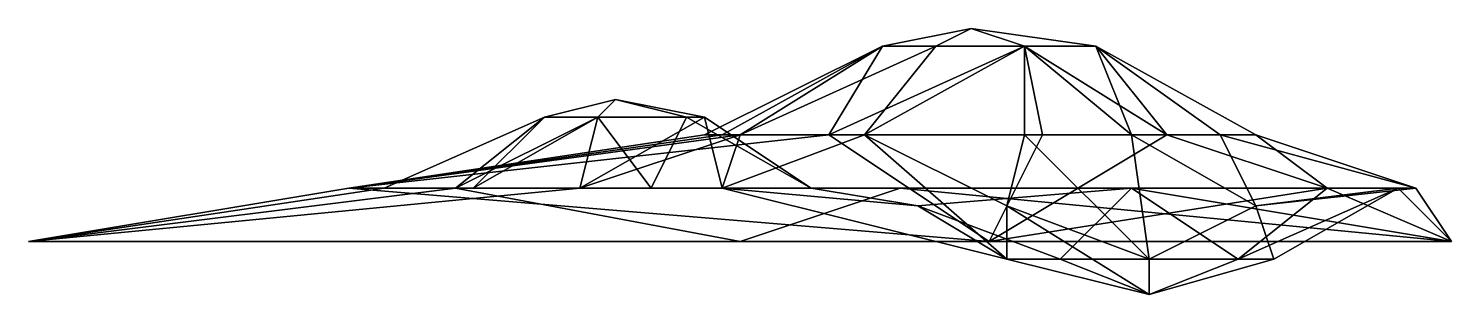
# Model space of a CAD drawing. Extents: x -40 to 40, y -5 to 10.
import ezdxf

# ---------------------------------------------------------------- set-up
doc = ezdxf.new("R2010")
doc.units = 0

msp = doc.modelspace()

# ---------------------------------------------------------------- linework, layer by layer
at = {"color": 1}
for points in [[(11, 9, 13), (8, 9, 18), (13, 10, 18)], [(8, 9, 18), (8, 9, 24), (13, 10, 18)], [(8, 9, 24), (16, 9, 26), (13, 10, 18)], [(16, 9, 13), (11, 9, 13), (13, 10, 18)], [(13, 10, 18), (20, 9, 19), (16, 9, 13)], [(16, 9, 26), (20, 9, 19), (13, 10, 18)], [(-2, 4, 18), (-1, 4, 26), (8, 9, 18)], [(0, 4, 10), (-2, 4, 18), (8, 9, 18)], [(-1, 4, 26), (5, 4, 33), (8, 9, 24)], [(8, 9, 24), (8, 9, 18), (-1, 4, 26)], [(8, 9, 18), (11, 9, 13), (0, 4, 10)], [(7, 4, 6), (0, 4, 10), (11, 9, 13)], [(5, 4, 33), (17, 4, 33), (16, 9, 26)], [(16, 9, 26), (8, 9, 24), (5, 4, 33)], [(11, 9, 13), (16, 9, 13), (7, 4, 6)], [(16, 4, 4), (7, 4, 6), (16, 9, 13)], [(22, 4, 9), (16, 4, 4), (16, 9, 13)], [(22, 4, 9), (16, 9, 13), (20, 9, 19)], [(17, 4, 33), (24, 4, 30), (16, 9, 26)], [(20, 9, 19), (16, 9, 26), (24, 4, 30)], [(20, 9, 19), (27, 4, 14), (22, 4, 9)], [(29, 4, 23), (27, 4, 14), (20, 9, 19)], [(24, 4, 30), (29, 4, 23), (20, 9, 19)], [(-7, 6, -15), (-11, 5, -15), (-8, 5, -10)], [(-7, 6, -15), (-8, 5, -21), (-11, 5, -15)], [(-7, 6, -15), (-8, 5, -10), (-2, 5, -14)], [(-3, 5, -19), (-8, 5, -21), (-7, 6, -15)], [(-7, 6, -15), (-2, 5, -14), (-3, 5, -19)], [(-11, 5, -15), (-20, 1, -21), (-20, 1, -13)], [(-11, 5, -15), (-15, 1, -26), (-20, 1, -21)], [(-11, 5, -15), (-20, 1, -13), (-16, 1, -6)], [(-8, 5, -10), (-16, 1, -6), (-9, 1, -2)], [(-16, 1, -6), (-8, 5, -10), (-11, 5, -15)], [(-15, 1, -26), (-11, 5, -15), (-8, 5, -21)], [(-5, 1, -28), (-15, 1, -26), (-8, 5, -21)], [(-2, 5, -14), (-9, 1, -2), (-1, 1, -3)], [(-9, 1, -2), (-2, 5, -14), (-8, 5, -10)], [(-8, 5, -21), (-3, 5, -19), (-5, 1, -28)], [(-3, 5, -19), (4, 1, -21), (-5, 1, -28)], [(4, 1, -21), (-3, 5, -19), (-2, 5, -14)], [(-2, 5, -14), (-1, 1, -3), (4, 1, -11)], [(-2, 5, -14), (4, 1, -11), (4, 1, -21)], [(-22, 1, 25), (0, 4, 10), (-9, 1, -2)], [(-22, 1, 25), (-2, 4, 18), (0, 4, 10)], [(-22, 1, 25), (-1, 4, 26), (-2, 4, 18)], [(-22, 1, 25), (5, 4, 33), (-1, 4, 26)], [(5, 4, 33), (-22, 1, 25), (14, -2, 40)], [(0, 4, 10), (-1, 1, -3), (-9, 1, -2)], [(-1, 1, -3), (7, 4, 6), (15, -3, -6)], [(0, 4, 10), (7, 4, 6), (-1, 1, -3)], [(14, -2, 40), (17, 4, 33), (5, 4, 33)], [(15, 0), (7, 4, 6), (16, 4, 4)], [(15, 0), (15, -3, -6), (7, 4, 6)], [(14, -2, 40), (24, 4, 30), (17, 4, 33)], [(24, 4, 30), (14, -2, 40), (33, 1, 35)], [(16, 4, 4), (23, -3), (15, 0)], [(23, -3), (16, 4, 4), (22, 4, 9)], [(29, 0, 5), (23, -3), (22, 4, 9)], [(22, 4, 9), (27, 4, 14), (29, 0, 5)], [(33, 1, 35), (29, 4, 23), (24, 4, 30)], [(38, 1, 11), (27, 4, 14), (29, 4, 23)], [(38, 1, 11), (29, 0, 5), (27, 4, 14)], [(33, 1, 35), (38, 1, 11), (29, 4, 23)], [(-40.001587, -2, -40.003651), (-40, -2), (-16, 1, -33)], [(-40.001587, -2, 39.996956), (-22, 1, 25), (-40, -2)], [(-40.001587, -2, 39.996956), (14, -2, 40), (-22, 1, 25)], [(0.004746, -2, -40.004272), (-40.001587, -2, -40.003651), (-16, 1, -33)], [(-40, -2), (-20, 1, -13), (-20, 1, -21)], [(-20, 1, -21), (-16, 1, -33), (-40, -2)], [(-40, -2), (-16, 1, -6), (-20, 1, -13)], [(-40, -2), (-9, 1, -2), (-16, 1, -6)], [(-9, 1, -2), (-40, -2), (-22, 1, 25)], [(-16, 1, -33), (-20, 1, -21), (-15, 1, -26)], [(-5, 1, -28), (9, 1, -32), (-16, 1, -33)], [(-15, 1, -26), (-5, 1, -28), (-16, 1, -33)], [(0.004746, -2, -40.004272), (-16, 1, -33), (9, 1, -32)], [(9, 1, -32), (-5, 1, -28), (4, 1, -21)], [(-1, 1, -3), (15, -3, -6), (10, 0, -12)], [(10, 0, -12), (4, 1, -11), (-1, 1, -3)], [(9, 1, -32), (39.998394, -2, -40.003651), (0.004746, -2, -40.004272)], [(10, 0, -12), (22, 1, -28), (4, 1, -21)], [(10, 0, -12), (4, 1, -21), (4, 1, -11)], [(4, 1, -21), (22, 1, -28), (9, 1, -32)], [(39.998394, -2, -40.003651), (9, 1, -32), (22, 1, -28)], [(18, -3, -13), (22, 1, -28), (10, 0, -12)], [(39.998394, -2, 39.996956), (33, 1, 35), (14, -2, 40)], [(22, 1, -28), (18, -3, -13), (28, -3, -14)], [(33, 1, -18), (22, 1, -28), (28, -3, -14)], [(22, 1, -28), (33, 1, -18), (39.998394, -2, -40.003651)], [(28, -3, -14), (30, -3, -5), (37, 1, -9)], [(28, -3, -14), (37, 1, -9), (33, 1, -18)], [(29, 0, 5), (37, 1, -9), (30, -3, -5)], [(37, 1, -9), (29, 0, 5), (38, 1, 11)], [(38, 1, 11), (33, 1, 35), (39.998394, -2, 39.996956)], [(39.998394, -2, -40.003651), (33, 1, -18), (37, 1, -9)], [(37, 1, -9), (38, 1, 11), (39.996021, -2, 0.001751)], [(39.996021, -2, 0.001751), (39.998394, -2, -40.003651), (37, 1, -9)], [(38, 1, 11), (39.998394, -2, 39.996956), (39.996021, -2, 0.001751)], [(10, 0, -12), (15, -3, -6), (18, -3, -13)], [(23, -5, -8), (15, -3, -6), (15, 0)], [(15, 0), (23, -3), (23, -5, -8)], [(29, 0, 5), (30, -3, -5), (23, -3)], [(23, -5, -8), (18, -3, -13), (15, -3, -6)], [(23, -5, -8), (28, -3, -14), (18, -3, -13)], [(23, -5, -8), (23, -3), (30, -3, -5)], [(30, -3, -5), (28, -3, -14), (23, -5, -8)]]:
    msp.add_3dface(points, dxfattribs=at)

doc.saveas('drawing.dxf')
